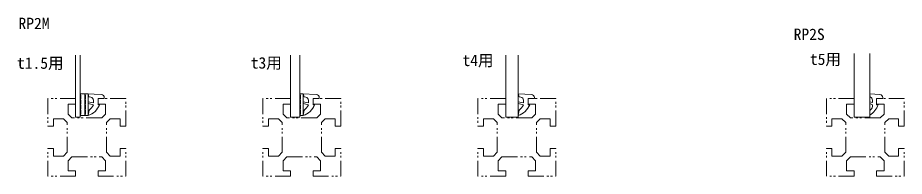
# Model space of a CAD drawing. Units: millimetres on the paper. Extents: x -592 to -308, y -417 to -366.
import ezdxf
from ezdxf.enums import TextEntityAlignment as Align

# ---------------------------------------------------------------- set-up
doc = ezdxf.new("R2010")
doc.units = ezdxf.units.MM
doc.linetypes.add('DOUBLE_CHAIN1', pattern=[8.8, 5, -1, 0.6, -0.6, 0.6, -1])
doc.layers.add('0-0', color=7, linetype='Continuous', lineweight=18)
doc.layers.add('0-1', color=4, linetype='DOUBLE_CHAIN1', lineweight=9)
doc.styles.add('ＭＳ ゴシック', font='')
doc.styles.get('ＭＳ ゴシック').set_extended_font_data('MS Gothic')

msp = doc.modelspace()

# ---------------------------------------------------------------- linework, layer by layer
at = {"layer": '0-0'}
for p, q in [((-572.215, -390.98), (-572.215, -392.023)), ((-570.715, -392.023), (-570.715, -390.98)), ((-565.661, -390.663), (-570.215, -390.414)), ((-501.715, -392.023), (-501.715, -390.98)), ((-496.661, -390.663), (-501.215, -390.414)), ((-572.215, -392.589), (-572.215, -393.632)), ((-572.215, -394.197), (-572.215, -395.24)), ((-570.715, -393.632), (-570.715, -392.589)), ((-570.715, -395.24), (-570.715, -394.197)), ((-569.915, -393.5), (-568.215, -393.986)), ((-501.715, -393.632), (-501.715, -392.589)), ((-501.715, -395.24), (-501.715, -394.197)), ((-500.915, -393.5), (-499.215, -393.986)), ((-316.428, -393.914), (-316.928, -393.914)), ((-572.215, -395.806), (-572.215, -396.849)), ((-572.215, -397.414), (-570.915, -397.414)), ((-570.715, -396.849), (-570.715, -395.806)), ((-569.562, -395.646), (-569.915, -397.414)), ((-501.715, -396.849), (-501.715, -395.806)), ((-500.562, -395.646), (-500.915, -397.414)), ((-431.562, -395.646), (-431.915, -397.414))]:
    msp.add_line(p, q, dxfattribs=at)
at = {"layer": '0-0', "lineweight": 20}
for points in [[(-572.415, -377.974), (-572.415, -397.914), (-573.915, -397.914), (-573.915, -377.974)], [(-501.915, -377.974), (-501.915, -397.914), (-504.915, -397.914), (-504.915, -377.974)], [(-431.915, -377.974), (-431.915, -397.914), (-435.915, -397.914), (-435.915, -377.974)], [(-319.128, -377.485), (-319.128, -397.914), (-324.128, -397.914), (-324.128, -377.485)]]:
    msp.add_lwpolyline(points, dxfattribs=at)
at = {"layer": '0-0'}
for points in [[(-570.915, -397.414), (-570.915, -390.414), (-572.215, -390.414)], [(-569.915, -390.414), (-569.915, -397.414), (-570.715, -397.414)], [(-570.715, -390.414), (-569.915, -390.414), (-569.615, -391.414), (-569.061, -391.501)], [(-568.215, -392.489), (-568.215, -393.314), (-569.915, -392.974)], [(-566.215, -393.914), (-566.715, -393.914), (-566.715, -391.914), (-564.715, -391.914), (-564.715, -391.661)], [(-500.915, -390.414), (-500.915, -397.414), (-501.715, -397.414)], [(-501.715, -390.414), (-500.915, -390.414), (-500.615, -391.414), (-500.061, -391.501)], [(-499.215, -392.489), (-499.215, -393.314), (-500.915, -392.974)], [(-497.215, -393.914), (-497.715, -393.914), (-497.715, -391.914), (-495.715, -391.914), (-495.715, -391.661)], [(-430.215, -392.489), (-430.215, -393.314), (-431.915, -392.974), (-431.915, -393.5), (-430.215, -393.986)], [(-427.661, -390.663), (-431.911, -390.431), (-431.615, -391.414), (-431.061, -391.501)], [(-428.215, -393.914), (-428.715, -393.914), (-428.715, -391.914), (-426.715, -391.914), (-426.715, -391.661)], [(-315.862, -390.652), (-319.128, -390.434), (-318.918, -391.487)], [(-318.228, -392.438), (-318.228, -393.214), (-319.128, -392.989), (-319.128, -393.539), (-318.228, -393.914), (-318.228, -394.5)], [(-316.928, -393.914), (-316.928, -391.914), (-314.928, -391.914), (-314.928, -391.65)], [(-318.521, -395.207), (-319.128, -395.814), (-319.128, -397.252)]]:
    msp.add_lwpolyline(points, dxfattribs=at)
for centre, radius, start, end in [((-572.115, -390.697), 0.3, 109.47122, 250.52878), ((-572.115, -392.306), 0.3, 109.47122, 250.52878), ((-570.615, -390.697), 0.3, 109.47122, 250.52878), ((-570.615, -392.306), 0.3, 109.47122, 250.52878), ((-569.215, -392.489), 1, 0, 81.11934), ((-565.715, -391.661), 1, 0, 86.87787), ((-501.615, -390.697), 0.3, 109.47122, 250.52878), ((-501.615, -392.306), 0.3, 109.47122, 250.52878), ((-500.215, -392.489), 1, 0, 81.11934), ((-496.715, -391.661), 1, 0, 86.87787), ((-431.215, -392.489), 1, 0, 81.11934), ((-427.715, -391.661), 1, 0, 86.87787), ((-319.228, -392.438), 1, 0, 71.90698), ((-315.928, -391.65), 1, 0, 86.18593), ((-572.115, -393.914), 0.3, 109.47122, 250.52878), ((-572.115, -395.523), 0.3, 109.47122, 250.52878), ((-570.615, -393.914), 0.3, 109.47122, 250.52878), ((-570.615, -395.523), 0.3, 109.47122, 250.52878), ((-571.799, -391.718), 6, 288.29441, 338.52331), ((-572.999, -391.483), 5.398, 309.54193, 332.37975), ((-501.615, -393.914), 0.3, 109.47122, 250.52878), ((-501.615, -395.523), 0.3, 109.47122, 250.52878), ((-502.799, -391.718), 6, 288.29441, 338.52331), ((-503.999, -391.483), 5.398, 309.54193, 332.37975), ((-433.799, -391.718), 6, 288.29441, 338.52331), ((-434.999, -391.483), 5.398, 309.54193, 332.37975), ((-322.134, -392.059), 6, 300.06619, 341.98954), ((-319.228, -394.5), 1, 315, 0), ((-572.115, -397.132), 0.3, 109.47122, 250.52878), ((-570.615, -397.132), 0.3, 109.47122, 250.52878), ((-501.615, -397.132), 0.3, 109.47122, 250.52878)]:
    msp.add_arc(centre, radius, start, end, dxfattribs=at)
at = {"layer": '0-1'}
for p, q in [((-566.715, -393.714), (-566.715, -391.914)), ((-497.715, -393.714), (-497.715, -391.914)), ((-428.715, -393.714), (-428.715, -391.914)), ((-316.928, -393.714), (-316.928, -391.914)), ((-581.015, -400.814), (-582.815, -400.814)), ((-581.015, -400.814), (-581.015, -398.414)), ((-577.815, -398.414), (-581.015, -398.414)), ((-577.815, -398.414), (-576.615, -399.614)), ((-576.615, -409.214), (-576.615, -399.614)), ((-557.815, -400.814), (-559.615, -400.814)), ((-512.015, -400.814), (-513.815, -400.814)), ((-512.015, -400.814), (-512.015, -398.414)), ((-508.815, -398.414), (-512.015, -398.414)), ((-508.815, -398.414), (-507.615, -399.614)), ((-507.615, -409.214), (-507.615, -399.614)), ((-488.815, -400.814), (-490.615, -400.814)), ((-443.015, -400.814), (-444.815, -400.814)), ((-443.015, -400.814), (-443.015, -398.414)), ((-439.815, -398.414), (-443.015, -398.414)), ((-439.815, -398.414), (-438.615, -399.614)), ((-438.615, -409.214), (-438.615, -399.614)), ((-419.815, -400.814), (-421.615, -400.814)), ((-331.228, -400.814), (-333.028, -400.814)), ((-331.228, -400.814), (-331.228, -398.414)), ((-328.028, -398.414), (-331.228, -398.414)), ((-328.028, -398.414), (-326.828, -399.614)), ((-326.828, -409.214), (-326.828, -399.614)), ((-308.028, -400.814), (-309.828, -400.814)), ((-577.815, -410.414), (-576.615, -409.214)), ((-564.015, -409.214), (-562.815, -410.414)), ((-559.615, -408.014), (-557.815, -408.014)), ((-508.815, -410.414), (-507.615, -409.214)), ((-495.015, -409.214), (-493.815, -410.414)), ((-490.615, -408.014), (-488.815, -408.014)), ((-439.815, -410.414), (-438.615, -409.214)), ((-426.015, -409.214), (-424.815, -410.414)), ((-421.615, -408.014), (-419.815, -408.014)), ((-328.028, -410.414), (-326.828, -409.214)), ((-314.228, -409.214), (-313.028, -410.414)), ((-309.828, -408.014), (-308.028, -408.014)), ((-581.015, -410.414), (-577.815, -410.414)), ((-575.115, -410.714), (-576.315, -411.914)), ((-576.315, -415.114), (-576.315, -411.914)), ((-512.015, -410.414), (-508.815, -410.414)), ((-506.115, -410.714), (-507.315, -411.914)), ((-507.315, -415.114), (-507.315, -411.914)), ((-443.015, -410.414), (-439.815, -410.414)), ((-437.115, -410.714), (-438.315, -411.914)), ((-438.315, -415.114), (-438.315, -411.914)), ((-331.228, -410.414), (-328.028, -410.414)), ((-325.328, -410.714), (-326.528, -411.914)), ((-326.528, -415.114), (-326.528, -411.914)), ((-573.915, -415.114), (-576.315, -415.114)), ((-573.915, -415.114), (-573.915, -416.914)), ((-566.715, -415.114), (-564.315, -415.114)), ((-504.915, -415.114), (-507.315, -415.114)), ((-504.915, -415.114), (-504.915, -416.914)), ((-497.715, -415.114), (-495.315, -415.114)), ((-435.915, -415.114), (-438.315, -415.114)), ((-435.915, -415.114), (-435.915, -416.914)), ((-428.715, -415.114), (-426.315, -415.114)), ((-324.128, -415.114), (-326.528, -415.114)), ((-324.128, -415.114), (-324.128, -416.914)), ((-316.928, -415.114), (-314.528, -415.114))]:
    msp.add_line(p, q, dxfattribs=at)
for points in [[(-566.715, -393.714), (-564.315, -393.714), (-564.315, -396.914), (-565.515, -398.114), (-575.115, -398.114), (-576.315, -396.914), (-576.315, -393.714), (-573.915, -393.714), (-573.915, -391.914), (-582.815, -391.914), (-582.815, -400.814)], [(-557.815, -400.814), (-557.815, -391.914), (-566.715, -391.914)], [(-497.715, -393.714), (-495.315, -393.714), (-495.315, -396.914), (-496.515, -398.114), (-506.115, -398.114), (-507.315, -396.914), (-507.315, -393.714), (-504.915, -393.714), (-504.915, -391.914), (-513.815, -391.914), (-513.815, -400.814)], [(-488.815, -400.814), (-488.815, -391.914), (-497.715, -391.914)], [(-428.715, -393.714), (-426.315, -393.714), (-426.315, -396.914), (-427.515, -398.114), (-437.115, -398.114), (-438.315, -396.914), (-438.315, -393.714), (-435.915, -393.714), (-435.915, -391.914), (-444.815, -391.914), (-444.815, -400.814)], [(-419.815, -400.814), (-419.815, -391.914), (-428.715, -391.914)], [(-316.928, -393.714), (-314.528, -393.714), (-314.528, -396.914), (-315.728, -398.114), (-325.328, -398.114), (-326.528, -396.914), (-326.528, -393.714), (-324.128, -393.714), (-324.128, -391.914), (-333.028, -391.914), (-333.028, -400.814)], [(-308.028, -400.814), (-308.028, -391.914), (-316.928, -391.914)], [(-564.015, -409.214), (-564.015, -399.614), (-562.815, -398.414), (-559.615, -398.414), (-559.615, -400.814)], [(-495.015, -409.214), (-495.015, -399.614), (-493.815, -398.414), (-490.615, -398.414), (-490.615, -400.814)], [(-426.015, -409.214), (-426.015, -399.614), (-424.815, -398.414), (-421.615, -398.414), (-421.615, -400.814)], [(-314.228, -409.214), (-314.228, -399.614), (-313.028, -398.414), (-309.828, -398.414), (-309.828, -400.814)], [(-573.915, -416.914), (-582.815, -416.914), (-582.815, -408.014), (-581.015, -408.014), (-581.015, -410.414)], [(-566.715, -415.114), (-566.715, -416.914), (-557.815, -416.914), (-557.815, -408.014)], [(-559.615, -408.014), (-559.615, -410.414), (-562.815, -410.414)], [(-504.915, -416.914), (-513.815, -416.914), (-513.815, -408.014), (-512.015, -408.014), (-512.015, -410.414)], [(-497.715, -415.114), (-497.715, -416.914), (-488.815, -416.914), (-488.815, -408.014)], [(-490.615, -408.014), (-490.615, -410.414), (-493.815, -410.414)], [(-435.915, -416.914), (-444.815, -416.914), (-444.815, -408.014), (-443.015, -408.014), (-443.015, -410.414)], [(-428.715, -415.114), (-428.715, -416.914), (-419.815, -416.914), (-419.815, -408.014)], [(-421.615, -408.014), (-421.615, -410.414), (-424.815, -410.414)], [(-324.128, -416.914), (-333.028, -416.914), (-333.028, -408.014), (-331.228, -408.014), (-331.228, -410.414)], [(-316.928, -415.114), (-316.928, -416.914), (-308.028, -416.914), (-308.028, -408.014)], [(-309.828, -408.014), (-309.828, -410.414), (-313.028, -410.414)], [(-575.115, -410.714), (-565.515, -410.714), (-564.315, -411.914), (-564.315, -415.114)], [(-506.115, -410.714), (-496.515, -410.714), (-495.315, -411.914), (-495.315, -415.114)], [(-437.115, -410.714), (-427.515, -410.714), (-426.315, -411.914), (-426.315, -415.114)], [(-325.328, -410.714), (-315.728, -410.714), (-314.528, -411.914), (-314.528, -415.114)]]:
    msp.add_lwpolyline(points, dxfattribs=at)

# ---------------------------------------------------------------- texts
at = {"layer": '0-1', "color": 7, "style": 'ＭＳ ゴシック'}
for s, p in [('RP2M', (-592.238, -370.748)), ('RP2S', (-343.527, -374.243)), ('t4用', (-449.795, -382.613)), ('t5用', (-338.317, -382.249)), ('t1.5用', (-592.718, -383.486)), ('t3用', (-517.729, -383.416))]:
    msp.add_text(s, height=3.666, dxfattribs=at).set_placement(p, align=Align.BOTTOM_LEFT)

doc.saveas('drawing.dxf')
